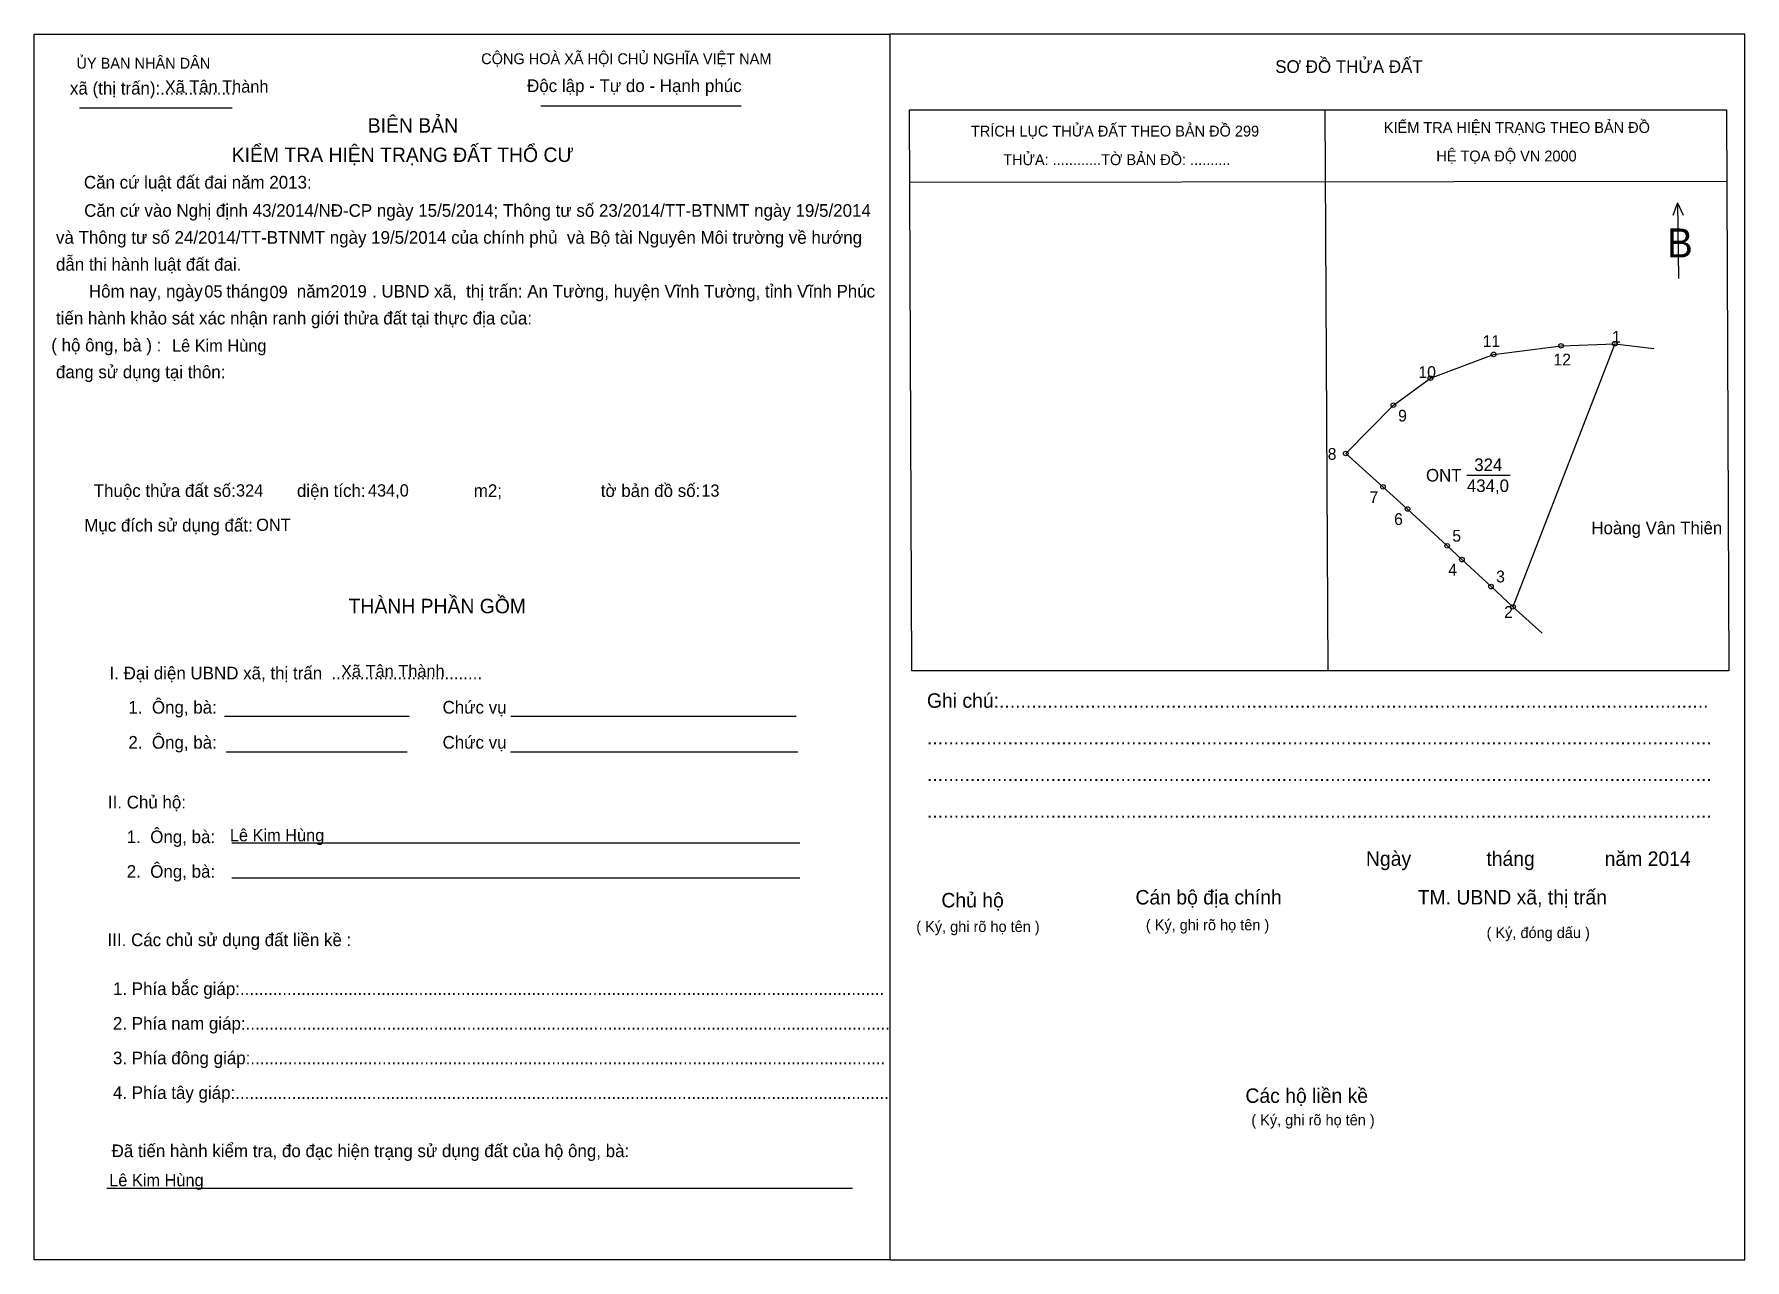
# Model space of a CAD drawing. Extents: x 540408 to 540594, y 1835255 to 1835388.
import ezdxf

# ---------------------------------------------------------------- set-up
doc = ezdxf.new("R2010")
doc.units = 0
for name, color, linetype in [('bbhtNoiDung', 7, 'Continuous'), ('bbhtTemplate', 7, 'Continuous'), ('CanhThua', 7, 'Continuous'), ('MocDinhThua', 7, 'Continuous'), ('NhanDiaChinhThua', 7, 'Continuous'), ('NhanTuCan', 7, 'Continuous'), ('RauThua', 7, 'Continuous'), ('SoHieuDinhThua', 7, 'Continuous')]:
    doc.layers.add(name, color=color, linetype=linetype)

msp = doc.modelspace()

# ---------------------------------------------------------------- linework, layer by layer
at = {"layer": 'bbhtTemplate'}
for p, q in [((540412.91, 1835379.89), (540429.52, 1835379.89)), ((540463.1, 1835380.11), (540484.89, 1835380.11)), ((540548.37, 1835379.67), (540548.68, 1835318.67)), ((540503.19, 1835371.83), (540592.05, 1835371.92)), ((540586.73, 1835369.57), (540586.2, 1835368.2)), ((540586.73, 1835369.57), (540587.35, 1835368.24)), ((540586.73, 1835369.57), (540586.82, 1835361.33)), ((540428.68, 1835313.75), (540448.79, 1835313.75)), ((540459.82, 1835313.75), (540490.87, 1835313.75)), ((540428.86, 1835309.86), (540448.57, 1835309.86)), ((540459.78, 1835309.86), (540491.05, 1835309.86)), ((540429.48, 1835299.98), (540491.27, 1835299.98)), ((540429.48, 1835296.17), (540491.27, 1835296.17)), ((540415.88, 1835262.41), (540496.99, 1835262.41))]:
    msp.add_line(p, q, dxfattribs=at)
for points in [[(540407.99, 1835254.62), (540407.99, 1835387.91), (540501.06, 1835387.91), (540501.06, 1835254.62)], [(540594.04, 1835254.62), (540594.04, 1835387.91), (540501.06, 1835387.91), (540501.06, 1835254.62)]]:
    msp.add_lwpolyline(points, close=True, dxfattribs=at)
for points in [[(540503.45, 1835318.67), (540503.19, 1835379.67), (540592.05, 1835379.67), (540592.31, 1835318.67)], [(540592.27, 1835318.67), (540503.41, 1835318.67)]]:
    msp.add_lwpolyline(points, dxfattribs=at)
at = {"layer": 'CanhThua'}
for p, q in [((540566.72, 1835353.08), (540574.06, 1835354.02)), ((540579.9, 1835354.24), (540568.82, 1835325.63)), ((540574.06, 1835354.02), (540579.9, 1835354.24)), ((540559.85, 1835350.5), (540566.72, 1835353.08)), ((540555.82, 1835347.56), (540559.85, 1835350.5)), ((540550.64, 1835342.31), (540555.82, 1835347.56)), ((540554.69, 1835338.68), (540550.64, 1835342.31)), ((540557.37, 1835336.27), (540554.69, 1835338.68)), ((540561.67, 1835332.27), (540557.37, 1835336.27)), ((540563.28, 1835330.77), (540561.67, 1835332.27)), ((540566.44, 1835327.83), (540563.28, 1835330.77)), ((540568.82, 1835325.63), (540566.44, 1835327.83))]:
    msp.add_line(p, q, dxfattribs=at)
at = {"layer": 'MocDinhThua'}
for centre in [(540566.72, 1835353.08), (540574.06, 1835354.02), (540579.9, 1835354.24), (540559.85, 1835350.5), (540555.82, 1835347.56), (540550.64, 1835342.31), (540554.69, 1835338.68), (540557.37, 1835336.27), (540561.67, 1835332.27), (540563.28, 1835330.77), (540566.44, 1835327.83), (540568.82, 1835325.63)]:
    msp.add_circle(centre, 0.25, dxfattribs=at)
at = {"layer": 'NhanDiaChinhThua'}
msp.add_line((540563.82, 1835339.94), (540568.51, 1835339.94), dxfattribs=at)
at = {"layer": 'RauThua'}
for p, q in [((540579.9, 1835354.24), (540584.14, 1835353.73)), ((540568.82, 1835325.63), (540571.99, 1835322.76))]:
    msp.add_line(p, q, dxfattribs=at)

# ---------------------------------------------------------------- texts
at = {"layer": 'bbhtNoiDung'}
for s, height, p in [('Xã Tân Thành', 1.3289, (540422.21, 1835381.56)), ('05', 1.329, (540426.5, 1835359.27)), ('09', 1.329, (540433.59, 1835359.21)), ('2019', 1.329, (540440.21, 1835359.29)), ('Lê Kim Hùng', 1.3289, (540422.98, 1835353.38)), ('324', 1.329, (540429.94, 1835337.63)), ('434,0', 1.329, (540444.29, 1835337.63)), ('13', 1.329, (540480.55, 1835337.61)), ('ONT', 1.329, (540432.14, 1835333.89)), ('Xã Tân Thành', 1.3289, (540441.37, 1835317.99)), ('Lê Kim Hùng', 1.3289, (540429.27, 1835300.13)), ('Lê Kim Hùng', 1.3289, (540416.15, 1835262.62))]:
    msp.add_text(s, height=height, dxfattribs=at).set_placement(p)
at = {"layer": 'bbhtTemplate'}
for s, height, p in [('ỦY BAN NHÂN DÂN', 1.1801, (540412.59, 1835384.16)), ('CỘNG HOÀ XÃ HỘI CHỦ NGHĨA VIỆT NAM', 1.1801, (540456.61, 1835384.65)), ('SƠ ĐỒ THỬA ĐẤT', 1.3767, (540542.97, 1835383.7)), ('Độc lập - Tự do - Hạnh phúc', 1.3767, (540461.6, 1835381.62)), ('xã (thị trấn):................', 1.3767, (540411.88, 1835381.35)), ('BIÊN BẢN', 1.574, (540444.27, 1835377.2)), ('TRÍCH LỤC THỬA ĐẤT THEO BẢN ĐỒ 299', 1.1801, (540509.88, 1835376.78)), ('KIỂM TRA HIỆN TRẠNG THEO BẢN ĐỒ', 1.1801, (540554.79, 1835377.17)), ('KIỂM TRA HIỆN TRẠNG ĐẤT THỔ CƯ', 1.5735, (540429.48, 1835374.01)), ('             HỆ TỌA ĐỘ VN 2000', 1.1801, (540554.79, 1835374.07)), ('        THỬA: ............TỜ BẢN ĐỒ: ..........', 1.1801, (540509.88, 1835373.67)), ('Căn cứ luật đất đai năm 2013:', 1.3767, (540413.4, 1835371.12)), ('       Căn cứ vào Nghị định 43/2014/NĐ-CP ngày 15/5/2014; Thông tư số 23/2014/TT-BTNMT ngày 19/5/2014', 1.37667, (540409.85, 1835368.05)), (' và Thông tư số 24/2014/TT-BTNMT ngày 19/5/2014 của chính phủ  và Bộ tài Nguyên Môi trường về hướng', 1.3767, (540409.85, 1835365.12)), ('B', 3.15, (540585.58, 1835363.63)), (' dẫn thi hành luật đất đai.', 1.3767, (540409.85, 1835362.19)), ('        Hôm nay, ngày     tháng      năm         . UBND xã,  thị trấn: An Tường, huyện Vĩnh Tường, tỉnh Vĩnh Phúc', 1.37667, (540409.85, 1835359.27)), (' tiến hành khảo sát xác nhận ranh giới thửa đất tại thực địa của:', 1.3767, (540409.85, 1835356.34)), ('( hộ ông, bà ) :', 1.3767, (540409.85, 1835353.41)), (' đang sử dụng tại thôn:', 1.3767, (540409.85, 1835350.49)), ('  Thuộc thửa đất số:             diện tích:                       m2;                     tờ bản đồ số:', 1.37667, (540413.44, 1835337.58)), ('Mục đích sử dụng đất:', 1.3767, (540413.44, 1835333.82)), ('THÀNH PHẦN GỒM', 1.5735, (540442.19, 1835324.93)), ('I. Đại diện UBND xã, thị trấn  ................................', 1.3767, (540416.19, 1835317.74)), ('Ghi chú:....................................................................................................................................', 1.57351, (540505.09, 1835314.65)), ('    1.  Ông, bà:                                                Chức vụ', 1.3767, (540416.19, 1835314.02)), ('    2.  Ông, bà:                                                Chức vụ', 1.3767, (540416.19, 1835310.21)), ('..................................................................................................................................................', 1.57351, (540505.09, 1835310.66)), ('..................................................................................................................................................', 1.57351, (540505.09, 1835306.68)), ('II. Chủ hộ:', 1.3767, (540416.01, 1835303.7)), ('    1.  Ông, bà:', 1.3767, (540416.01, 1835299.93)), ('..................................................................................................................................................', 1.57351, (540505.09, 1835302.69)), ('    2.  Ông, bà:', 1.3767, (540416.01, 1835296.17)), ('Ngày              tháng             năm 2014', 1.5735, (540552.84, 1835297.46)), ('Chủ hộ', 1.574, (540506.66, 1835292.94)), ('Cán bộ địa chính', 1.5735, (540527.77, 1835293.26)), ('TM. UBND xã, thị trấn', 1.5735, (540558.47, 1835293.26)), ('III. Các chủ sử dụng đất liền kề :', 1.3767, (540415.97, 1835288.73)), ('( Ký, ghi rõ họ tên )', 1.1801, (540503.93, 1835290.27)), ('( Ký, ghi rõ họ tên )', 1.1801, (540528.9, 1835290.45)), ('( Ký, đóng dấu )', 1.1801, (540565.96, 1835289.61)), ('    1. Phía bắc giáp:.........................................................................................................................................', 1.37667, (540414.51, 1835283.41)), ('    2. Phía nam giáp:.........................................................................................................................................', 1.37667, (540414.51, 1835279.64)), ('    3. Phía đông giáp:.......................................................................................................................................', 1.37667, (540414.51, 1835275.88)), ('    4. Phía tây giáp:...........................................................................................................................................', 1.37667, (540414.51, 1835272.11)), ('Các hộ liền kề', 1.5735, (540539.73, 1835271.68)), ('( Ký, ghi rõ họ tên )', 1.1801, (540540.37, 1835269.24)), ('    Đã tiến hành kiểm tra, đo đạc hiện trạng sử dụng đất của hộ ông, bà:', 1.3767, (540414.37, 1835265.78))]:
    msp.add_text(s, height=height, dxfattribs=at).set_placement(p)
at = {"layer": 'NhanDiaChinhThua'}
for s, p in [('ONT', (540559.37, 1835339.26)), ('324', (540564.62, 1835340.4)), ('434,0', (540563.82, 1835338.12))]:
    msp.add_text(s, height=1.367, dxfattribs=at).set_placement(p)
at = {"layer": 'NhanTuCan'}
msp.add_text('Hoàng Vân Thiên', height=1.367, dxfattribs=at).set_placement((540577.36, 1835333.53))
at = {"layer": 'SoHieuDinhThua'}
for s, height, p in [('11', 1.282, (540565.53, 1835353.89)), ('1', 1.28, (540579.59, 1835354.35)), ('10', 1.282, (540558.54, 1835350.52)), ('12', 1.282, (540573.23, 1835351.88)), ('9', 1.28, (540556.34, 1835345.78)), ('8', 1.28, (540548.68, 1835341.62)), ('7', 1.28, (540553.23, 1835336.92)), ('6', 1.28, (540555.9, 1835334.53)), ('5', 1.28, (540562.23, 1835332.72)), ('4', 1.28, (540561.8, 1835329.03)), ('3', 1.28, (540567, 1835328.29)), ('2', 1.28, (540567.87, 1835324.43))]:
    msp.add_text(s, height=height, dxfattribs=at).set_placement(p)

doc.saveas('drawing.dxf')
